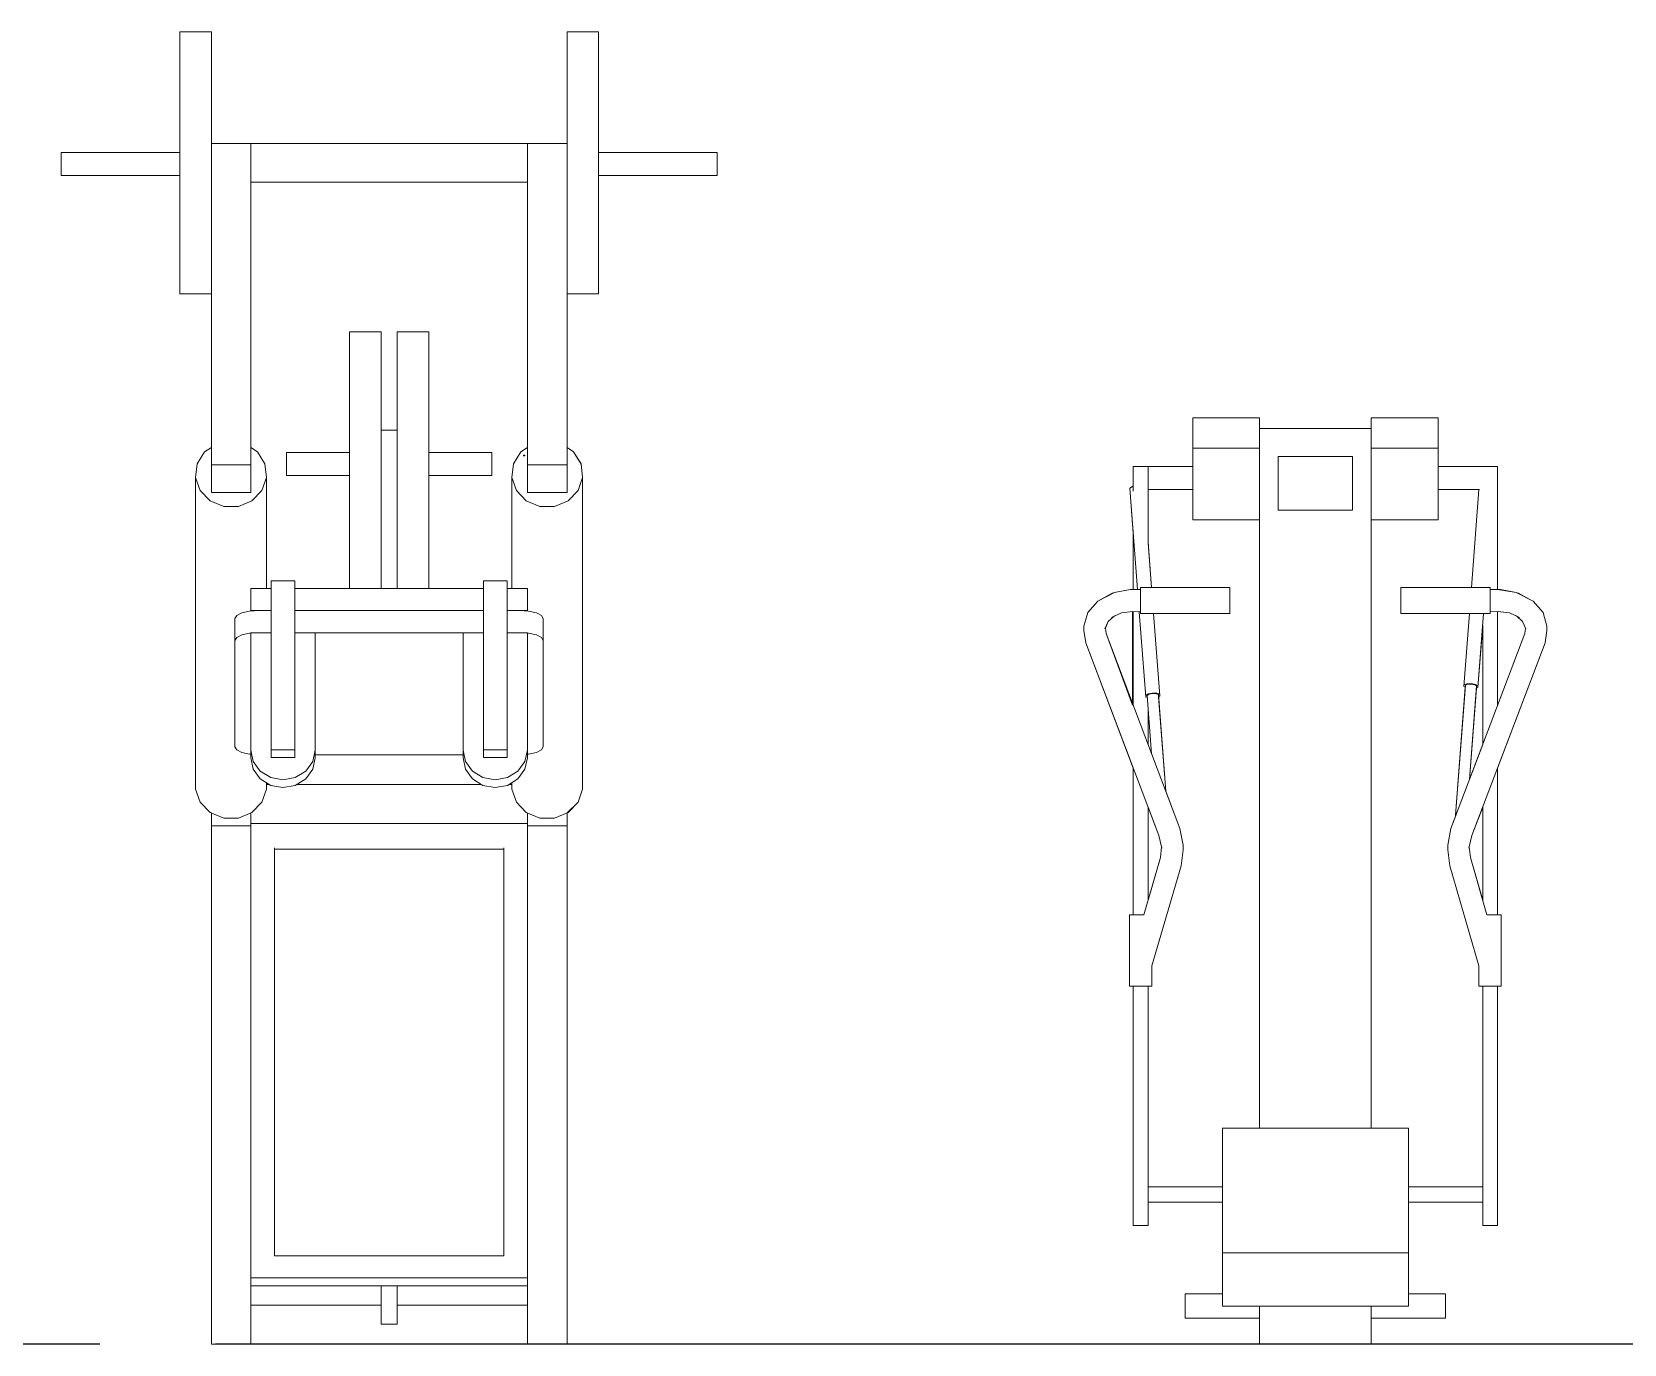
# Model space of a CAD drawing. Header units: millimetres. Extents: x -4830 to 49130, y -6610 to 29660.
# Drawn here: x 13962 to 16025, y 3000 to 4700 of the extents above; entities that cross this region are included whole.
import ezdxf

# ---------------------------------------------------------------- set-up
doc = ezdxf.new("R2010")
doc.units = ezdxf.units.MM
doc.linetypes.add('ГОСТ 2.303 5', pattern=[24, 20, -1.5, 1, -1.5])
doc.layers.add('Оборудование', color=5, linetype='Continuous', lineweight=18)
doc.layers.add('оси', color=40, linetype='Continuous')

# ---------------------------------------------------------------- blocks, each defined once
blk = doc.blocks.new('ТР06 595х1200')
for p, q in [((-72.3, 1186.3), (-72.3, 1137.1)), ((-72.3, 1186.3), (72.3, 1186.3)), ((72.3, 1186.3), (-72.3, 1186.3)), ((-72.3, 1186.3), (-72.3, 1152.6)), ((72.3, 1186.3), (72.3, 1137.1)), ((72.3, 1152.6), (72.3, 1186.3)), ((-168.6, 1152.6), (-168.6, 1121.1)), ((-168.6, 1152.6), (-72.3, 1152.6)), ((-72.3, 1152.6), (-168.6, 1152.6)), ((-168.6, 1152.6), (-168.6, 1121.1)), ((-120.4, 1137.1), (-120.4, 906.4)), ((-120.4, 1137.1), (120.4, 1137.1)), ((72.3, 1152.6), (168.6, 1152.6)), ((168.6, 1152.6), (72.3, 1152.6)), ((120.4, 1137.1), (120.4, 906.4)), ((168.6, 1152.6), (168.6, 1121.1)), ((168.6, 1121.1), (168.6, 1152.6)), ((-168.6, 1121.1), (-120.4, 1121.1)), ((-168.6, 1121.1), (-120.4, 1121.1)), ((-120.4, 1121.1), (-120.4, 1002.3)), ((120.4, 1121.1), (168.6, 1121.1)), ((120.4, 1002.3), (120.4, 1121.1)), ((120.4, 1121.1), (168.6, 1121.1)), ((-120.4, 1068), (120.4, 1068)), ((-236, 1032.8), (-236, 722.6)), ((-236, 1032.8), (-216.8, 1032.8)), ((-216.8, 1032.8), (-236, 1032.8)), ((-236, 1032.8), (-236, 722.6)), ((-216.8, 1032.8), (-216.8, 722.6)), ((-216.8, 1002.3), (-216.8, 1032.8)), ((216.8, 1032.8), (216.8, 722.6)), ((216.8, 1032.8), (236, 1032.8)), ((236, 1032.8), (216.8, 1032.8)), ((216.8, 1032.8), (216.8, 1002.3)), ((236, 1032.8), (236, 722.6)), ((236, 722.6), (236, 1032.8)), ((-216.8, 1002.3), (-120.4, 1002.3)), ((-120.4, 1002.3), (-216.8, 1002.3)), ((120.4, 1002.3), (216.8, 1002.3)), ((216.8, 1002.3), (120.4, 1002.3)), ((-216.8, 982.6), (-120.4, 982.6)), ((-216.8, 722.6), (-216.8, 982.6)), ((-216.8, 982.6), (-120.4, 982.6)), ((-120.4, 982.6), (-120.4, 906.4)), ((120.4, 982.6), (216.8, 982.6)), ((120.4, 906.4), (120.4, 982.6)), ((120.4, 982.6), (216.8, 982.6)), ((216.8, 982.6), (216.8, 722.6)), ((-120.4, 906.4), (120.4, 906.4)), ((-120.4, 906.4), (-72.3, 906.4)), ((-72.3, 906.4), (-72.3, -13.7)), ((-72.3, 906.4), (-72.3, 118.3)), ((72.3, 906.4), (72.3, -13.7)), ((72.3, 118.3), (72.3, 906.4)), ((72.3, 906.4), (120.4, 906.4)), ((-240.8, 722.6), (-240.8, 630.3)), ((-240.8, 722.6), (-211.9, 722.6)), ((-236, 722.6), (-240.8, 722.6)), ((-240.8, 722.6), (-240.8, 630.3)), ((-211.9, 722.6), (-216.8, 722.6)), ((-211.9, 722.6), (-211.9, 696.3)), ((-211.9, 696.3), (-211.9, 722.6)), ((211.9, 722.6), (211.9, 696.3)), ((211.9, 722.6), (240.8, 722.6)), ((216.8, 722.6), (211.9, 722.6)), ((211.9, 722.6), (211.9, 696.3)), ((240.8, 722.6), (236, 722.6)), ((240.8, 630.3), (240.8, 722.6)), ((240.8, 630.3), (240.8, 722.6)), ((-211.9, 696.3), (-174.1, 566.5)), ((-174.1, 566.5), (-211.9, 696.3)), ((211.9, 696.3), (174.1, 566.5)), ((211.9, 696.3), (174.1, 566.5)), ((-240.8, 630.3), (-222.2, 630.3)), ((-240.8, 630.3), (-236, 630.3)), ((-236, 630.3), (-236, 440)), ((-236, 630.3), (-236, 440)), ((-222.2, 630.3), (-200.9, 555.9)), ((222.2, 630.3), (200.9, 555.9)), ((222.2, 630.3), (240.8, 630.3)), ((236, 630.3), (236, 440)), ((236, 440), (236, 630.3)), ((236, 630.3), (240.8, 630.3)), ((-216.8, 611.1), (-216.8, 490.6)), ((-216.8, 490.6), (-216.8, 611.1)), ((-216.8, 611.1), (-200.9, 555.9)), ((200.9, 555.9), (216.8, 611.1)), ((216.8, 611.1), (216.8, 490.6)), ((216.8, 611.1), (216.8, 490.6)), ((-174.1, 566.5), (-171.5, 545.9)), ((-171.5, 545.9), (-174.1, 566.5)), ((174.1, 566.5), (171.5, 545.9)), ((174.1, 566.5), (171.5, 545.9)), ((-198.9, 543.8), (-202.7, 527.4)), ((-199.3, 541.9), (-202.7, 527.4)), ((-200.9, 555.9), (-199.3, 541.9)), ((-200.9, 555.9), (-199.3, 541.9)), ((-171.5, 540), (-175.6, 518.1)), ((-175.6, 518.1), (-171.5, 540)), ((-171.5, 545.9), (-171.5, 540)), ((-171.5, 540), (-171.5, 545.9)), ((171.5, 545.9), (171.5, 540)), ((171.5, 545.9), (171.5, 540)), ((171.5, 540), (175.6, 518.1)), ((171.5, 540), (175.6, 518.1)), ((198.9, 543.8), (202.7, 527.4)), ((200.9, 555.9), (199.3, 541.9)), ((199.3, 541.9), (200.9, 555.9)), ((202.7, 527.4), (199.3, 541.9)), ((-202.7, 527.4), (-297.6, 277.9)), ((-175.6, 518.1), (-271.3, 265.8)), ((-202.7, 527.4), (-216.8, 490.6)), ((-182, 501.3), (-175.6, 518.1)), ((175.6, 518.1), (271.3, 265.8)), ((175.6, 518.1), (193.9, 470)), ((202.7, 527.4), (297.6, 277.9)), ((216.8, 490.6), (202.7, 527.4)), ((-194.3, 332.5), (-181.4, 500.9)), ((-194.1, 335.2), (-181.4, 500.9)), ((-183, 498.7), (-181.5, 499.2)), ((-181.4, 500.9), (-182, 501.3)), ((-181.4, 500.9), (-182, 501.3)), ((-216.8, 409.6), (-199.6, 454.8)), ((-208.9, 333.7), (-199.6, 454.8)), ((-199.6, 454.8), (-208.7, 336.4)), ((203.4, 344.9), (193.9, 470)), ((193.9, 470), (203.2, 347.7)), ((-236, 440), (-297.6, 277.9)), ((297.6, 277.9), (236, 440)), ((218.1, 346.1), (212.3, 421.4)), ((-216.8, 409.6), (-216.8, 255.3)), ((-216.8, 255.3), (-216.8, 409.6)), ((216.8, 409.6), (216.8, 363.2)), ((-271.3, 265.8), (-236, 358.9)), ((-236, 358.9), (-236, 237.4)), ((-236, 358.9), (-236, 237.4)), ((236, 358.9), (236, 237.4)), ((236.8, 237.4), (236.8, 358.6)), ((236.8, 358.6), (271.3, 265.8)), ((-210.6, 335.7), (-217.9, 239.9)), ((-210.6, 335.7), (-216.8, 255.3)), ((-210.7, 333.6), (-207.4, 331.6)), ((-208.7, 336.4), (-210.6, 335.7)), ((-208.7, 336.4), (-210.6, 335.7)), ((-208.9, 333.7), (-206.2, 332.1)), ((-207.4, 331.6), (-201.8, 330.5)), ((-206.2, 332.1), (-201.7, 331.2)), ((-201.8, 330.5), (-196.1, 330.7)), ((-201.7, 331.2), (-197.2, 331.4)), ((-199.5, 239.9), (-192.3, 334.2)), ((-199.5, 239.9), (-192.3, 334.2)), ((-197.2, 331.4), (-194.3, 332.5)), ((-196.1, 330.7), (-192.5, 332.1)), ((-192.3, 334.2), (-194.1, 335.2)), ((-192.3, 334.2), (-194.1, 335.2)), ((203.2, 347.7), (201.5, 346.6)), ((203.2, 347.7), (201.5, 346.6)), ((201.5, 346.6), (209.7, 239.9)), ((201.5, 346.6), (209.7, 239.9)), ((201.6, 344.5), (205.3, 343.1)), ((203.4, 344.9), (206.3, 343.8)), ((205.3, 343.1), (210.9, 342.9)), ((206.3, 343.8), (210.9, 343.6)), ((210.9, 343.6), (215.4, 344.5)), ((210.9, 342.9), (216.5, 344)), ((215.4, 344.5), (218.1, 346.1)), ((216.5, 344), (219.9, 346)), ((219.7, 348.1), (217.8, 348.8)), ((228.2, 237.5), (219.7, 348.1)), ((-297.6, 277.9), (-300, 262)), ((-297.6, 277.9), (-300, 262)), ((297.6, 277.9), (300, 262)), ((300, 262), (297.6, 277.9)), ((-300, 256.1), (-300, 262)), ((-300, 262), (-300, 256.1)), ((-300, 256.1), (-294.9, 238.6)), ((-300, 256.1), (-294.9, 238.6)), ((-272.7, 259.7), (-268.4, 250.2)), ((-271.3, 265.8), (-272.1, 258.6)), ((-272.1, 258.6), (-271.3, 265.8)), ((-268.4, 250.3), (-272.1, 258.6)), ((-260.8, 243.4), (-268.4, 250.3)), ((-268.4, 250.2), (-260.8, 243.4)), ((268.4, 250.2), (260.8, 243.4)), ((268.4, 250.2), (260.8, 243.4)), ((272.7, 259.7), (268.4, 250.2)), ((272.1, 258.6), (268.4, 250.2)), ((271.3, 265.8), (272.1, 258.6)), ((271.3, 265.8), (272.1, 258.6)), ((300, 256.1), (294.9, 238.6)), ((294.9, 238.6), (300, 256.1)), ((300, 256.1), (300, 262)), ((300, 256.1), (300, 262)), ((-294.9, 238.6), (-282, 223.8)), ((-294.9, 238.6), (-282, 223.8)), ((-264.2, 244.9), (-251.3, 239.1)), ((-251.3, 239.1), (-260.8, 243.4)), ((-251.3, 239.1), (-236.8, 237.4)), ((-236, 237.4), (-251.3, 239.1)), ((-236.8, 237.4), (-226.4, 237.5)), ((-226.4, 239.9), (-226.4, 206.3)), ((-226.4, 239.9), (-110.8, 239.9)), ((-110.8, 239.9), (-199.5, 239.9)), ((-110.8, 239.9), (-110.8, 206.3)), ((-110.8, 206.3), (-110.8, 239.9)), ((110.8, 239.9), (226.4, 239.9)), ((110.8, 239.9), (110.8, 206.3)), ((209.7, 239.9), (110.8, 239.9)), ((110.8, 239.9), (110.8, 206.3)), ((226.4, 239.9), (226.4, 206.3)), ((236.8, 237.4), (226.4, 237.5)), ((251.3, 239.1), (236.8, 237.4)), ((251.3, 239.1), (236.8, 237.4)), ((264.2, 244.9), (251.3, 239.1)), ((260.8, 243.4), (251.3, 239.1)), ((294.9, 238.6), (282, 223.8)), ((282, 223.8), (294.9, 238.6)), ((-277.8, 221.5), (-282, 223.8)), ((-282, 223.8), (-260.3, 212.4)), ((-277.8, 221.5), (-263.1, 213.6)), ((-260.3, 212.4), (-263.1, 213.6)), ((-260.3, 212.4), (-239.9, 208.9)), ((-260.3, 212.4), (-236, 208.8)), ((-239.9, 208.9), (-226.4, 208.8)), ((-236, 208.8), (-236, 49.2)), ((-236, 208.8), (-236, 49.2)), ((239.9, 208.9), (226.4, 208.8)), ((240.5, 77.4), (230.4, 208.8)), ((236, 208.8), (239.9, 208.9)), ((236, 208.8), (236, 135.8)), ((236, 135.8), (236, 208.8)), ((260.3, 212.4), (239.9, 208.9)), ((239.9, 208.9), (260.3, 212.4)), ((260.3, 212.4), (282, 223.8)), ((260.3, 212.4), (263.1, 213.6)), ((277.8, 221.5), (263.1, 213.6)), ((277.8, 221.5), (282, 223.8)), ((-226.4, 206.3), (-110.8, 206.3)), ((-211.9, 79.1), (-202.1, 206.3)), ((-211.9, 79.1), (-202.1, 206.3)), ((-202.1, 206.3), (-110.8, 206.3)), ((110.8, 206.3), (226.4, 206.3)), ((110.8, 206.3), (212.2, 206.3)), ((212.2, 206.3), (216.8, 147.4)), ((212.2, 206.3), (216.6, 148.8)), ((216.6, 148.8), (216.8, 118.3)), ((216.8, 147.4), (216.8, 49.2)), ((240.5, 77.4), (236, 135.8)), ((-159, 118.3), (-72.3, 118.3)), ((-159, 118.3), (-159, -13.7)), ((-72.3, 118.3), (-159, 118.3)), ((-159, 118.3), (-159, 79)), ((-48.2, 105.8), (-48.2, 36.3)), ((-48.2, 105.8), (48.2, 105.8)), ((48.2, 105.8), (48.2, 36.3)), ((72.3, 118.3), (159, 118.3)), ((159, 118.3), (72.3, 118.3)), ((159, -13.7), (159, 118.3)), ((159, 79), (159, 118.3)), ((216.8, 118.3), (216.8, 79)), ((-212.8, 79), (-159, 79)), ((-159, 79), (-211.9, 79.1)), ((159, 79), (216.8, 79)), ((216.8, 79), (159, 79)), ((236, 81.2), (236, 49.2)), ((236, 75.2), (240.5, 77.4)), ((236, 75.2), (237.1, 75.4)), ((236, 49.2), (236, 75.2)), ((237.1, 75.4), (240.5, 77.4)), ((-236, 49.2), (-159, 49.2)), ((-236, 49.2), (-159, 49.2)), ((-159, 49.2), (-159, -13.7)), ((159, 49.2), (236, 49.2)), ((159, -13.7), (159, 49.2)), ((159, 49.2), (236, 49.2)), ((-159, 25.4), (-72.3, 25.4)), ((-48.2, 36.3), (48.2, 36.3)), ((72.3, 25.4), (159, 25.4)), ((-72.3, 0), (72.3, 0)), ((-72.3, -13.7), (-72.3, 0)), ((-72.3, 0), (72.3, 0)), ((72.3, 0), (72.3, -13.7)), ((-159, -13.7), (-72.3, -13.7)), ((-159, -13.7), (-72.3, -13.7)), ((72.3, -13.7), (159, -13.7)), ((72.3, -13.7), (159, -13.7))]:
    blk.add_line(p, q)
blk = doc.blocks.new('ТР03 850х1700')
at = {"layer": 'Оборудование'}
for p, q in [((-501.8, 1360.7), (-501.8, 1700)), ((-460.8, 1700), (-501.8, 1700)), ((-460.8, 1700), (-501.8, 1700)), ((-501.8, 1700), (-501.8, 1543.6)), ((-460.8, 1103.3), (-460.8, 1700)), ((-460.8, 1555.5), (-460.8, 1700)), ((41, 1700), (0, 1700)), ((0, 1103.3), (0, 1700)), ((41, 1700), (0, 1700)), ((0, 1700), (0, 1555.5)), ((41, 1360.7), (41, 1700)), ((41, 1543.6), (41, 1700)), ((-460.8, 1555.5), (0, 1555.5)), ((0, 1555.5), (-460.8, 1555.5)), ((-409.6, 1555.5), (-409.6, 1103.3)), ((-51.2, 1103.3), (-51.2, 1555.5)), ((-655.4, 1513.7), (-655.4, 1543.6)), ((-501.8, 1543.6), (-655.4, 1543.6)), ((-501.8, 1543.6), (-655.4, 1543.6)), ((-655.4, 1543.6), (-655.4, 1513.7)), ((194.6, 1543.6), (41, 1543.6)), ((194.6, 1543.6), (41, 1543.6)), ((194.6, 1513.7), (194.6, 1543.6)), ((194.6, 1513.7), (194.6, 1543.6)), ((-501.8, 1513.7), (-655.4, 1513.7)), ((-655.4, 1513.7), (-501.8, 1513.7)), ((-501.8, 1513.7), (-501.8, 1360.7)), ((194.6, 1513.7), (41, 1513.7)), ((41, 1360.7), (41, 1513.7)), ((41, 1513.7), (194.6, 1513.7)), ((-409.6, 1505.1), (-51.2, 1505.1)), ((-409.6, 1161.6), (-409.6, 1505.1)), ((-409.6, 1505.1), (-51.2, 1505.1)), ((-51.2, 1505.1), (-51.2, 1161.6)), ((-460.8, 1360.7), (-501.8, 1360.7)), ((-501.8, 1360.7), (-460.8, 1360.7)), ((-460.8, 1360.7), (-460.8, 1161.6)), ((41, 1360.7), (0, 1360.7)), ((0, 1161.6), (0, 1360.7)), ((0, 1360.7), (41, 1360.7)), ((-281.6, 1311.6), (-240.7, 1311.6)), ((-281.6, 1311.6), (-281.6, 978.7)), ((-240.7, 1311.6), (-281.6, 1311.6)), ((-281.6, 1311.6), (-281.6, 1155.2)), ((-240.7, 1311.6), (-240.7, 978.7)), ((-240.7, 1183.9), (-240.7, 1311.6)), ((-220.2, 1311.6), (-220.2, 978.7)), ((-220.2, 1311.6), (-179.2, 1311.6)), ((-179.2, 1311.6), (-220.2, 1311.6)), ((-220.2, 1311.6), (-220.2, 1183.9)), ((-179.2, 1311.6), (-179.2, 978.7)), ((-179.2, 1155.2), (-179.2, 1311.6)), ((-220.2, 1183.9), (-240.7, 1183.9)), ((-220.2, 1183.9), (-240.7, 1183.9)), ((-469.5, 1155.8), (-479.1, 1140.3)), ((-469.5, 1155.8), (-479.1, 1140.3)), ((-460.8, 1161.6), (-469.5, 1155.8)), ((-460.8, 1161.6), (-469.5, 1155.8)), ((-401, 1155.8), (-409.6, 1161.6)), ((-401, 1155.8), (-409.6, 1161.6)), ((-391.4, 1140.3), (-401, 1155.8)), ((-391.4, 1140.3), (-401, 1155.8)), ((-59.8, 1155.8), (-69.4, 1140.3)), ((-59.8, 1155.8), (-69.4, 1140.3)), ((-51.2, 1161.6), (-59.8, 1155.8)), ((-51.2, 1161.6), (-59.8, 1155.8)), ((8.6, 1155.8), (0, 1161.6)), ((8.6, 1155.8), (0, 1161.6)), ((18.2, 1140.3), (8.6, 1155.8)), ((18.3, 1140), (8.6, 1155.8)), ((-479.1, 1140.3), (-481.1, 1122.6)), ((-479.1, 1140.3), (-481.1, 1122.6)), ((-460.8, 1139), (-409.6, 1139)), ((-389.4, 1122.6), (-391.4, 1140.3)), ((-389.4, 1122.6), (-391.4, 1140.3)), ((-363.6, 1155.2), (-281.6, 1155.2)), ((-363.6, 1155.2), (-363.6, 1125.3)), ((-281.6, 1155.2), (-363.6, 1155.2)), ((-363.6, 1155.2), (-363.6, 1125.3)), ((-179.2, 1155.2), (-97.3, 1155.2)), ((-97.3, 1155.2), (-179.2, 1155.2)), ((-97.3, 1125.3), (-97.3, 1155.2)), ((-97.3, 1125.3), (-97.3, 1155.2)), ((-69.4, 1140.3), (-71.4, 1122.6)), ((-69.4, 1140.3), (-71.4, 1122.6)), ((-56.3, 1150.7), (-56.3, 1151.5)), ((-56.3, 1151.5), (-54.6, 1151.5)), ((-54.6, 1150.7), (-56.3, 1150.7)), ((-54.6, 1151.5), (-54.6, 1150.7)), ((-51.2, 1139), (0, 1139)), ((20.2, 1122.6), (18.2, 1140.3)), ((20.2, 1122.6), (18.3, 1140)), ((-481.1, 1122.6), (-475.2, 1105.7)), ((-481.1, 718.9), (-481.1, 1122.6)), ((-481.1, 1122.6), (-481.1, 718.9)), ((-395.3, 1105.7), (-389.4, 1122.6)), ((-389.4, 978.7), (-389.4, 1122.6)), ((-389.4, 978.7), (-389.4, 1122.6)), ((-363.6, 1125.3), (-281.6, 1125.3)), ((-363.6, 1125.3), (-281.6, 1125.3)), ((-281.6, 1125.3), (-281.6, 978.7)), ((-179.2, 1125.3), (-97.3, 1125.3)), ((-179.2, 978.7), (-179.2, 1125.3)), ((-179.2, 1125.3), (-97.3, 1125.3)), ((-71.4, 1122.6), (-65.5, 1105.7)), ((-71.4, 978.7), (-71.4, 1122.6)), ((-71.4, 1122.6), (-71.4, 978.7)), ((14.3, 1105.7), (20.2, 1122.6)), ((20.2, 718.9), (20.2, 1122.6)), ((20.2, 718.9), (20.2, 1122.6)), ((-475.2, 1105.7), (-462.3, 1092.5)), ((-409.6, 1103.3), (-460.8, 1103.3)), ((-408.2, 1092.5), (-395.3, 1105.7)), ((-65.5, 1105.7), (-52.7, 1092.5)), ((0, 1103.3), (-51.2, 1103.3)), ((1.5, 1092.5), (14.3, 1105.7)), ((-462.3, 1092.5), (-444.8, 1085.3)), ((-444.8, 1085.3), (-425.7, 1085.3)), ((-425.7, 1085.3), (-408.2, 1092.5)), ((-52.7, 1092.5), (-35.2, 1085.3)), ((-35.2, 1085.3), (-16, 1085.3)), ((-16, 1085.3), (1.5, 1092.5)), ((-383.3, 978.7), (-409.6, 978.7)), ((-409.6, 978.7), (-409.6, 949.5)), ((-383.3, 978.7), (-389.4, 978.7)), ((-352.6, 988.8), (-383.3, 988.8)), ((-383.3, 988.8), (-383.3, 759.9)), ((-352.6, 988.8), (-383.3, 988.8)), ((-383.3, 988.8), (-383.3, 978.7)), ((-352.6, 759.9), (-352.6, 988.8)), ((-352.6, 978.7), (-352.6, 988.8)), ((-108.2, 978.7), (-352.6, 978.7)), ((-281.6, 978.7), (-352.6, 978.7)), ((-108.2, 978.7), (-179.2, 978.7)), ((-77.5, 988.8), (-108.2, 988.8)), ((-108.2, 988.8), (-108.2, 759.9)), ((-77.5, 988.8), (-108.2, 988.8)), ((-108.2, 988.8), (-108.2, 978.7)), ((-77.5, 759.9), (-77.5, 988.8)), ((-77.5, 978.7), (-77.5, 988.8)), ((-51.2, 978.7), (-77.5, 978.7)), ((-71.4, 978.7), (-77.5, 978.7)), ((-51.2, 949.5), (-51.2, 978.7)), ((-411.2, 949.4), (-421.2, 947.2)), ((-399.4, 950.2), (-411.2, 949.4)), ((-383.3, 950.2), (-409.6, 950.2)), ((-108.2, 950.2), (-352.6, 950.2)), ((-51.2, 950.2), (-77.5, 950.2)), ((-49.7, 949.4), (-61.4, 950.2)), ((-39.7, 947.2), (-49.7, 949.4)), ((-427.8, 943.9), (-430.2, 940.1)), ((-430.2, 940.1), (-430.2, 773.6)), ((-421.2, 947.2), (-427.8, 943.9)), ((-33, 943.9), (-39.7, 947.2)), ((-30.7, 940.1), (-33, 943.9)), ((-30.7, 773.6), (-30.7, 940.1)), ((-427.8, 915.4), (-430.2, 911.5)), ((-421.2, 918.7), (-427.8, 915.4)), ((-411.2, 920.9), (-421.2, 918.7)), ((-409.6, 921), (-411.2, 920.9)), ((-409.6, 921.6), (-409.6, 759.6)), ((-383.3, 921.6), (-409.6, 921.6)), ((-108.2, 921.6), (-352.6, 921.6)), ((-326.3, 921.6), (-326.3, 759.6)), ((-326.3, 921.6), (-134.7, 921.6)), ((-326.3, 763.5), (-326.3, 921.6)), ((-134.7, 759.6), (-134.7, 921.6)), ((-134.7, 921.6), (-134.7, 763.5)), ((-51.3, 921.6), (-77.5, 921.6)), ((-51.3, 921.6), (-51.3, 759.6)), ((-49.7, 920.9), (-51.3, 921)), ((-39.7, 918.7), (-49.7, 920.9)), ((-33, 915.4), (-39.7, 918.7)), ((-30.7, 911.5), (-33, 915.4)), ((-430.2, 773.6), (-427.8, 769.7)), ((-427.8, 769.7), (-421.2, 766.4)), ((-421.2, 766.4), (-411.2, 764.3)), ((-411.2, 764.3), (-409.6, 764.2)), ((-406.5, 754.8), (-409.6, 769.6)), ((-352.6, 770), (-383.3, 770)), ((-326.3, 769.6), (-329.5, 754.8)), ((-326.3, 763.5), (-134.7, 763.5)), ((-134.7, 763.5), (-326.3, 763.5)), ((-131.5, 754.8), (-134.7, 769.6)), ((-77.5, 770), (-108.2, 770)), ((-51.3, 769.6), (-54.5, 754.8)), ((-51.3, 764.2), (-49.7, 764.3)), ((-49.7, 764.3), (-39.7, 766.4)), ((-39.7, 766.4), (-33, 769.7)), ((-33, 769.7), (-30.7, 773.6)), ((-406.5, 744.7), (-409.6, 759.6)), ((-397.4, 742.3), (-406.5, 754.8)), ((-397.4, 732.2), (-406.5, 744.7)), ((-383.3, 759.9), (-352.6, 759.9)), ((-329.5, 754.8), (-338.5, 742.3)), ((-329.5, 744.7), (-338.5, 732.2)), ((-326.3, 759.6), (-329.5, 744.7)), ((-131.5, 744.7), (-134.7, 759.6)), ((-122.5, 742.3), (-131.5, 754.8)), ((-122.5, 732.2), (-131.5, 744.7)), ((-108.2, 759.9), (-77.5, 759.9)), ((-54.5, 754.8), (-63.5, 742.3)), ((-54.5, 744.7), (-63.5, 732.2)), ((-51.3, 759.6), (-54.5, 744.7)), ((-383.9, 733.9), (-397.4, 742.3)), ((-383.9, 723.8), (-397.4, 732.2)), ((-389.4, 718.9), (-389.4, 727.2)), ((-389.4, 725), (-385.9, 725)), ((-368, 730.9), (-383.9, 733.9)), ((-368, 720.9), (-383.9, 723.8)), ((-352, 733.9), (-368, 730.9)), ((-352, 723.8), (-368, 720.9)), ((-338.5, 742.3), (-352, 733.9)), ((-338.5, 732.2), (-352, 723.8)), ((-350, 725), (-110.9, 725)), ((-108.9, 733.9), (-122.5, 742.3)), ((-108.9, 723.8), (-122.5, 732.2)), ((-93, 730.9), (-108.9, 733.9)), ((-93, 720.9), (-108.9, 723.8)), ((-77.1, 733.9), (-93, 730.9)), ((-77.1, 723.8), (-93, 720.9)), ((-63.5, 742.3), (-77.1, 733.9)), ((-63.5, 732.2), (-77.1, 723.8)), ((-75.1, 725), (-71.4, 725)), ((-71.4, 718.9), (-71.4, 727.3)), ((-481.1, 718.9), (-475.2, 702)), ((-481.1, 718.9), (-475.2, 702)), ((-475.2, 702), (-462.3, 688.8)), ((-475.2, 702), (-462.3, 688.8)), ((-408.2, 688.8), (-395.3, 702)), ((-395.3, 702), (-389.4, 718.9)), ((-71.4, 718.9), (-65.5, 702)), ((-65.5, 702), (-52.7, 688.8)), ((0, 688.1), (14.3, 702)), ((1.5, 688.8), (14.3, 702)), ((14.3, 702), (20.2, 718.9)), ((14.3, 702), (20.2, 718.9)), ((-462.3, 688.8), (-444.8, 681.5)), ((-462.3, 688.8), (-460.8, 688.1)), ((-460.8, 0), (-460.8, 688.1)), ((-460.8, 688.1), (-460.8, 0)), ((-444.8, 681.5), (-425.7, 681.5)), ((-425.7, 681.5), (-408.2, 688.8)), ((-409.6, 688.1), (-409.6, 0)), ((-52.7, 688.8), (-35.2, 681.5)), ((-51.2, 0), (-51.2, 688.1)), ((-35.2, 681.5), (-16, 681.5)), ((-16, 681.5), (1.5, 688.8)), ((0, 0), (0, 688.1)), ((0, 0), (0, 688.1)), ((-460.8, 671.5), (-409.6, 671.5)), ((-409.6, 674.6), (-51.2, 674.6)), ((-51.2, 671.5), (0, 671.5)), ((-378.9, 114.3), (-378.9, 642.8)), ((-81.9, 641.1), (-378.9, 641.1)), ((-81.9, 642.8), (-81.9, 114.3)), ((-81.9, 114.3), (-378.9, 114.3)), ((-409.6, 85.8), (-51.2, 85.8)), ((-409.6, 75.7), (-51.2, 75.7)), ((-240.6, 25.9), (-240.6, 75.7)), ((-220.2, 25.9), (-220.2, 75.7)), ((-409.6, 50.4), (-240.6, 50.4)), ((-220.2, 50.4), (-51.2, 50.4)), ((-220.2, 25.9), (-240.6, 25.9)), ((-460.8, 0), (0, 0)), ((-460.8, 0), (0, 0))]:
    blk.add_line(p, q, dxfattribs=at)

msp = doc.modelspace()

# ---------------------------------------------------------------- linework, layer by layer
at = {"layer": 'оси', "linetype": 'ГОСТ 2.303 5', "lineweight": 25, "ltscale": 100}
msp.add_lwpolyline([(30600, 3000), (-3330, 3000)], dxfattribs=at)

# ---------------------------------------------------------------- block references
at = {"layer": 'Оборудование', "ltscale": 100}
msp.add_blockref('ТР03 850х1700', (14655.4, 3000), dxfattribs=at)
at = {"layer": 'Оборудование', "ltscale": 100, "rotation": 180}
msp.add_blockref('ТР06 595х1200', (15625, 4186.3), dxfattribs=at)

doc.saveas('drawing.dxf')
